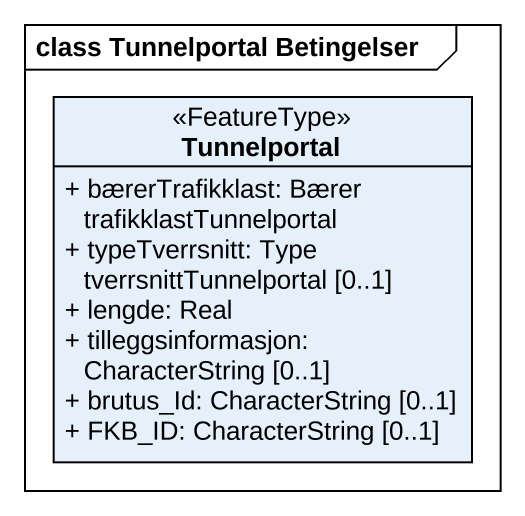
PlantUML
@startuml
mainframe class Tunnelportal Betingelser
hide circle
hide empty members
skinparam classAttributeIconSize 0
class Tunnelportal <<FeatureType>> {
  + bærerTrafikklast: Bærer trafikklastTunnelportal
  + typeTverrsnitt: Type tverrsnittTunnelportal [0..1]
  + lengde: Real
  + tilleggsinformasjon: CharacterString [0..1]
  + brutus_Id: CharacterString [0..1]
  + FKB_ID: CharacterString [0..1]
}
@enduml
